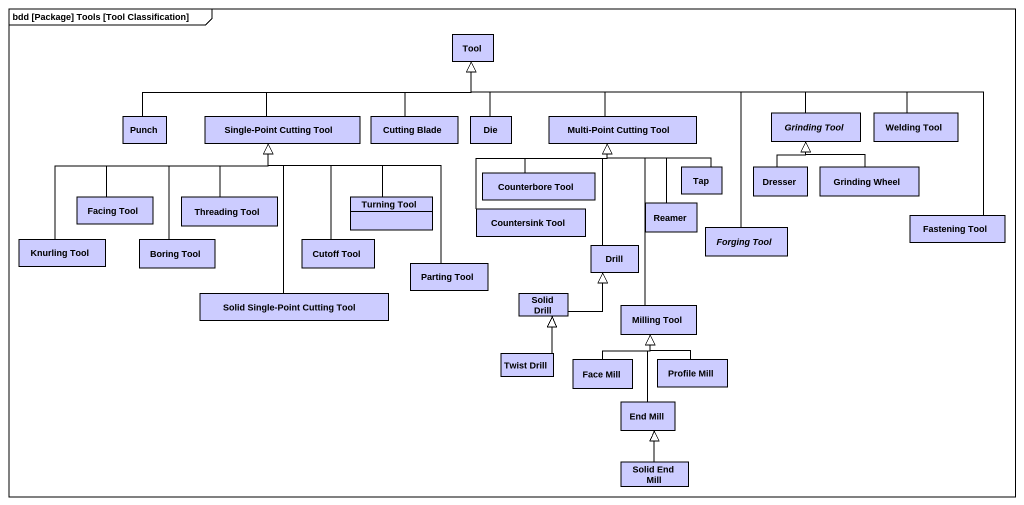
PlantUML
@startuml
mainframe bdd [Package] Tools [Tool Classification]
hide circle
hide empty members
class Tool #CCCCFF
class Punch #CCCCFF
class "Single-Point Cutting Tool" as Single_Point_Cutting_Tool #CCCCFF
class "Cutting Blade" as Cutting_Blade #CCCCFF
class Die #CCCCFF
class "Multi-Point Cutting Tool" as Multi_Point_Cutting_Tool #CCCCFF
abstract class "Grinding Tool" as Grinding_Tool #CCCCFF
class "Welding Tool" as Welding_Tool #CCCCFF
class "Counterbore Tool" as Counterbore_Tool #CCCCFF
class Tap #CCCCFF
class Dresser #CCCCFF
class "Grinding Wheel" as Grinding_Wheel #CCCCFF
class "Facing Tool" as Facing_Tool #CCCCFF
class "Threading Tool" as Threading_Tool #CCCCFF
class "Turning Tool" as Turning_Tool #CCCCFF
class "Countersink Tool" as Countersink_Tool #CCCCFF
class Reamer #CCCCFF
class "Fastening Tool" as Fastening_Tool #CCCCFF
class "Knurling Tool" as Knurling_Tool #CCCCFF
class "Boring Tool" as Boring_Tool #CCCCFF
class "Cutoff Tool" as Cutoff_Tool #CCCCFF
class Drill #CCCCFF
abstract class "Forging Tool" as Forging_Tool #CCCCFF
class "Solid Single-Point Cutting Tool" as Solid_Single_Point_Cutting #CCCCFF
class "Parting Tool" as Parting_Tool #CCCCFF
class "Solid Drill" as Solid_Drill #CCCCFF
class "Milling Tool" as Milling_Tool #CCCCFF
class "Twist Drill" as Twist_Drill #CCCCFF
class "Face Mill" as Face_Mill #CCCCFF
class "Profile Mill" as Profile_Mill #CCCCFF
class "End Mill" as End_Mill #CCCCFF
class "Solid End Mill" as Solid_End_Mill #CCCCFF
Punch -right-|> Tool
Single_Point_Cutting_Tool -right-|> Tool
Cutting_Blade -up-|> Tool
Die -up-|> Tool
Multi_Point_Cutting_Tool -left-|> Tool
Grinding_Tool -left-|> Tool
Welding_Tool -left-|> Tool
Counterbore_Tool -up-|> Multi_Point_Cutting_Tool
Tap -up-|> Multi_Point_Cutting_Tool
Dresser -up-|> Grinding_Tool
Grinding_Wheel -up-|> Grinding_Tool
Facing_Tool -right-|> Single_Point_Cutting_Tool
Threading_Tool -up-|> Single_Point_Cutting_Tool
Turning_Tool -up-|> Single_Point_Cutting_Tool
Countersink_Tool -up-|> Multi_Point_Cutting_Tool
Reamer -up-|> Multi_Point_Cutting_Tool
Fastening_Tool -left-|> Tool
Knurling_Tool -right-|> Single_Point_Cutting_Tool
Boring_Tool -up-|> Single_Point_Cutting_Tool
Cutoff_Tool -up-|> Single_Point_Cutting_Tool
Drill -up-|> Multi_Point_Cutting_Tool
Forging_Tool -up-|> Tool
Solid_Single_Point_Cutting -up-|> Single_Point_Cutting_Tool
Parting_Tool -up-|> Single_Point_Cutting_Tool
Solid_Drill -up-|> Drill
Milling_Tool -up-|> Multi_Point_Cutting_Tool
Twist_Drill -up-|> Solid_Drill
Face_Mill -up-|> Milling_Tool
Profile_Mill -up-|> Milling_Tool
End_Mill -up-|> Milling_Tool
Solid_End_Mill -up-|> End_Mill
@enduml
